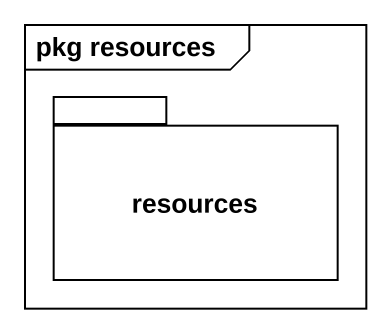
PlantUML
@startuml
mainframe pkg resources
package resources {
}
@enduml
